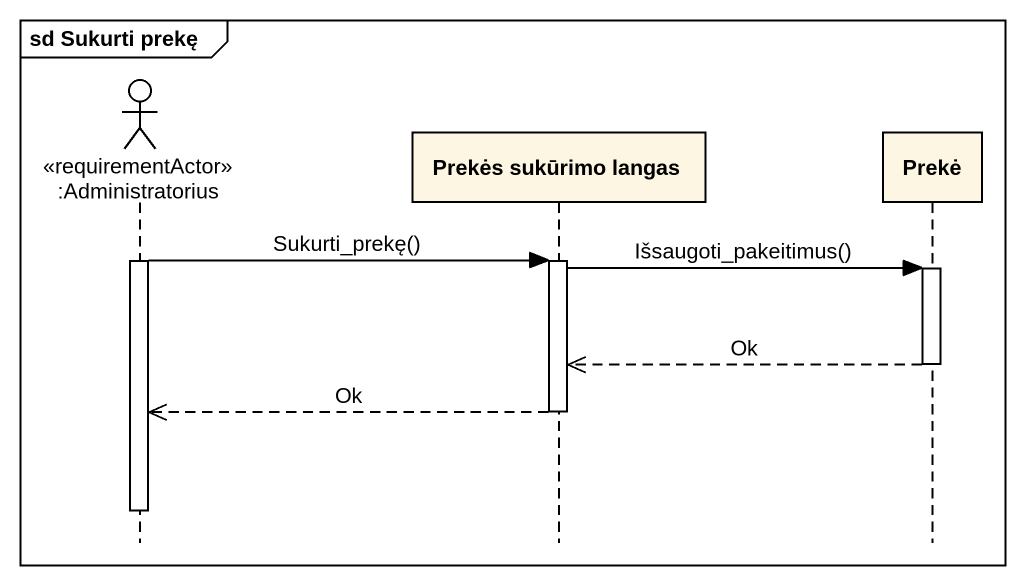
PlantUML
@startuml
mainframe sd Sukurti prekę
hide footbox
actor ":Administratorius" as Administratorius <<requirementActor>>
participant "Prekės sukūrimo langas" as Prekės_sukūrimo_langas
participant Prekė

activate Administratorius
Administratorius -> Prekės_sukūrimo_langas : Sukurti_prekę()
activate Prekės_sukūrimo_langas
Prekės_sukūrimo_langas -> Prekė : Išsaugoti_pakeitimus()
activate Prekė
Prekė -->> Prekės_sukūrimo_langas : Ok
deactivate Prekė
Prekės_sukūrimo_langas -->> Administratorius : Ok
deactivate Prekės_sukūrimo_langas
deactivate Administratorius
@enduml
